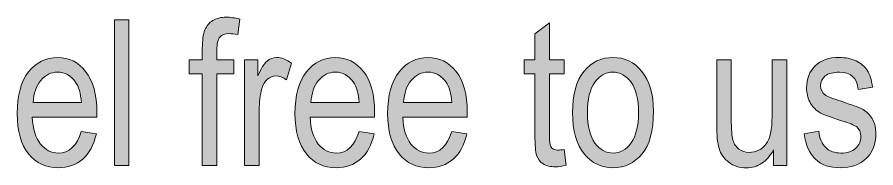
# Model space of a CAD drawing. Header units: inches. Extents: x 19 to 517, y 28 to 779.
# Drawn here: x 73.8 to 149.9, y 31.9 to 45.2 of the extents above; entities that cross this region are included whole.
import ezdxf

# ---------------------------------------------------------------- set-up
doc = ezdxf.new("R2010")
doc.units = ezdxf.units.IN
doc.header["$MEASUREMENT"] = 0
doc.layers.add('Layer 1', color=7, linetype='Continuous')

# ---------------------------------------------------------------- blocks, each defined once
blk = doc.blocks.new('block 629')
at = {"layer": 'Layer 1', "lineweight": 0}
blk.add_open_spline([(79.503, 35.082), (79.503, 35.082), (80.839, 34.88), (80.839, 34.88), (80.616, 33.884), (80.214, 33.132), (79.631, 32.625), (79.048, 32.118), (78.325, 31.865), (77.464, 31.865), (76.38, 31.865), (75.503, 32.276), (74.832, 33.1), (74.161, 33.923), (73.825, 35.111), (73.825, 36.664), (73.825, 38.275), (74.164, 39.504), (74.84, 40.352), (75.517, 41.197), (76.374, 41.621), (77.411, 41.621), (78.402, 41.621), (79.228, 41.205), (79.89, 40.373), (80.552, 39.541), (80.883, 38.337), (80.883, 36.761), (80.883, 36.761), (80.874, 36.339), (80.874, 36.339), (80.874, 36.339), (75.161, 36.339), (75.161, 36.339), (75.214, 35.29), (75.457, 34.499), (75.891, 33.966), (76.324, 33.433), (76.852, 33.166), (77.473, 33.166), (78.445, 33.166), (79.122, 33.805), (79.503, 35.082)], degree=3, knots=[0, 0, 0, 0, 1, 1, 1, 2, 2, 2, 3, 3, 3, 4, 4, 4, 5, 5, 5, 6, 6, 6, 7, 7, 7, 8, 8, 8, 9, 9, 9, 10, 10, 10, 11, 11, 11, 12, 12, 12, 13, 13, 13, 14, 14, 14, 14], dxfattribs=at)
blk = doc.blocks.new('block 630')
at = {"layer": 'Layer 1', "lineweight": 0}
blk.add_open_spline([(75.24, 37.64), (75.24, 37.64), (79.512, 37.64), (79.512, 37.64), (79.453, 38.448), (79.28, 39.052), (78.993, 39.45), (78.577, 40.03), (78.047, 40.32), (77.402, 40.32), (76.822, 40.32), (76.327, 40.078), (75.917, 39.596), (75.507, 39.111), (75.281, 38.46), (75.24, 37.64)], degree=3, knots=[0, 0, 0, 0, 1, 1, 1, 2, 2, 2, 3, 3, 3, 4, 4, 4, 5, 5, 5, 5], dxfattribs=at)
blk = doc.blocks.new('block 631')
at = {"layer": 'Layer 1', "true_color": 0x231f20}
h = blk.add_hatch(color=250, dxfattribs=at)
h.dxf.hatch_style = 2
edge = h.paths.add_edge_path()
edge.add_spline(control_points=[(79.503, 35.082), (79.503, 35.082), (80.839, 34.88), (80.839, 34.88), (80.616, 33.884), (80.214, 33.132), (79.631, 32.625), (79.048, 32.118), (78.325, 31.865), (77.464, 31.865), (76.38, 31.865), (75.503, 32.276), (74.832, 33.1), (74.161, 33.923), (73.825, 35.111), (73.825, 36.664), (73.825, 38.275), (74.164, 39.504), (74.84, 40.352), (75.517, 41.197), (76.374, 41.621), (77.411, 41.621), (78.402, 41.621), (79.228, 41.205), (79.89, 40.373), (80.552, 39.541), (80.883, 38.337), (80.883, 36.761), (80.883, 36.761), (80.874, 36.339), (80.874, 36.339), (80.874, 36.339), (75.161, 36.339), (75.161, 36.339), (75.214, 35.29), (75.457, 34.499), (75.891, 33.966), (76.324, 33.433), (76.852, 33.166), (77.473, 33.166), (78.445, 33.166), (79.122, 33.805), (79.503, 35.082)], knot_values=[0, 0, 0, 0, 1, 1, 1, 2, 2, 2, 3, 3, 3, 4, 4, 4, 5, 5, 5, 6, 6, 6, 7, 7, 7, 8, 8, 8, 9, 9, 9, 10, 10, 10, 11, 11, 11, 12, 12, 12, 13, 13, 13, 14, 14, 14, 14], degree=3, periodic=1)
edge = h.paths.add_edge_path()
edge.add_spline(control_points=[(75.24, 37.64), (75.24, 37.64), (79.512, 37.64), (79.512, 37.64), (79.453, 38.448), (79.28, 39.052), (78.993, 39.45), (78.577, 40.03), (78.047, 40.32), (77.402, 40.32), (76.822, 40.32), (76.327, 40.078), (75.917, 39.596), (75.507, 39.111), (75.281, 38.46), (75.24, 37.64)], knot_values=[0, 0, 0, 0, 1, 1, 1, 2, 2, 2, 3, 3, 3, 4, 4, 4, 5, 5, 5, 5], degree=3, periodic=1)
at = {"layer": 'Layer 1', "lineweight": 0}
for points, knots in [([(79.503, 35.082), (79.503, 35.082), (80.839, 34.88), (80.839, 34.88), (80.616, 33.884), (80.214, 33.132), (79.631, 32.625), (79.048, 32.118), (78.325, 31.865), (77.464, 31.865), (76.38, 31.865), (75.503, 32.276), (74.832, 33.1), (74.161, 33.923), (73.825, 35.111), (73.825, 36.664), (73.825, 38.275), (74.164, 39.504), (74.84, 40.352), (75.517, 41.197), (76.374, 41.621), (77.411, 41.621), (78.402, 41.621), (79.228, 41.205), (79.89, 40.373), (80.552, 39.541), (80.883, 38.337), (80.883, 36.761), (80.883, 36.761), (80.874, 36.339), (80.874, 36.339), (80.874, 36.339), (75.161, 36.339), (75.161, 36.339), (75.214, 35.29), (75.457, 34.499), (75.891, 33.966), (76.324, 33.433), (76.852, 33.166), (77.473, 33.166), (78.445, 33.166), (79.122, 33.805), (79.503, 35.082)], [0, 0, 0, 0, 1, 1, 1, 2, 2, 2, 3, 3, 3, 4, 4, 4, 5, 5, 5, 6, 6, 6, 7, 7, 7, 8, 8, 8, 9, 9, 9, 10, 10, 10, 11, 11, 11, 12, 12, 12, 13, 13, 13, 14, 14, 14, 14]), ([(75.24, 37.64), (75.24, 37.64), (79.512, 37.64), (79.512, 37.64), (79.453, 38.448), (79.28, 39.052), (78.993, 39.45), (78.577, 40.03), (78.047, 40.32), (77.402, 40.32), (76.822, 40.32), (76.327, 40.078), (75.917, 39.596), (75.507, 39.111), (75.281, 38.46), (75.24, 37.64)], [0, 0, 0, 0, 1, 1, 1, 2, 2, 2, 3, 3, 3, 4, 4, 4, 5, 5, 5, 5])]:
    blk.add_open_spline(points, degree=3, knots=knots, dxfattribs=at)
blk = doc.blocks.new('block 632')
at = {"layer": 'Layer 1', "lineweight": 0}
blk.add_lwpolyline([(82.439, 32.076), (82.439, 44.961), (83.731, 44.961), (83.731, 32.076), (82.439, 32.076)], dxfattribs=at)
blk = doc.blocks.new('block 633')
at = {"layer": 'Layer 1', "true_color": 0x231f20}
h = blk.add_hatch(color=250, dxfattribs=at)
h.dxf.hatch_style = 2
h.paths.add_polyline_path([(82.439, 32.076), (82.439, 44.961), (83.731, 44.961), (83.731, 32.076)])
at = {"layer": 'Layer 1', "lineweight": 0}
blk.add_lwpolyline([(82.439, 32.076), (82.439, 44.961), (83.731, 44.961), (83.731, 32.076), (82.439, 32.076), (82.439, 32.076)], dxfattribs=at)
blk = doc.blocks.new('block 634')
at = {"layer": 'Layer 1', "lineweight": 0}
blk.add_open_spline([(90.226, 32.076), (90.226, 32.076), (90.226, 40.18), (90.226, 40.18), (90.226, 40.18), (89.074, 40.18), (89.074, 40.18), (89.074, 40.18), (89.074, 41.41), (89.074, 41.41), (89.074, 41.41), (90.226, 41.41), (90.226, 41.41), (90.226, 41.41), (90.226, 42.403), (90.226, 42.403), (90.226, 43.136), (90.302, 43.685), (90.455, 44.051), (90.608, 44.417), (90.841, 44.697), (91.155, 44.891), (91.47, 45.084), (91.865, 45.181), (92.341, 45.181), (92.711, 45.181), (93.116, 45.125), (93.557, 45.014), (93.557, 45.014), (93.363, 43.643), (93.363, 43.643), (93.094, 43.701), (92.839, 43.73), (92.599, 43.73), (92.212, 43.73), (91.935, 43.629), (91.768, 43.428), (91.601, 43.225), (91.518, 42.84), (91.518, 42.271), (91.518, 42.271), (91.518, 41.41), (91.518, 41.41), (91.518, 41.41), (93.012, 41.41), (93.012, 41.41), (93.012, 41.41), (93.012, 40.18), (93.012, 40.18), (93.012, 40.18), (91.518, 40.18), (91.518, 40.18), (91.518, 40.18), (91.518, 32.076), (91.518, 32.076), (91.518, 32.076), (90.226, 32.076), (90.226, 32.076)], degree=3, knots=[0, 0, 0, 0, 1, 1, 1, 2, 2, 2, 3, 3, 3, 4, 4, 4, 5, 5, 5, 6, 6, 6, 7, 7, 7, 8, 8, 8, 9, 9, 9, 10, 10, 10, 11, 11, 11, 12, 12, 12, 13, 13, 13, 14, 14, 14, 15, 15, 15, 16, 16, 16, 17, 17, 17, 18, 18, 18, 19, 19, 19, 19], dxfattribs=at)
blk = doc.blocks.new('block 635')
at = {"layer": 'Layer 1', "true_color": 0x231f20}
h = blk.add_hatch(color=250, dxfattribs=at)
h.dxf.hatch_style = 2
edge = h.paths.add_edge_path()
edge.add_spline(control_points=[(90.226, 32.076), (90.226, 32.076), (90.226, 40.18), (90.226, 40.18), (90.226, 40.18), (89.074, 40.18), (89.074, 40.18), (89.074, 40.18), (89.074, 41.41), (89.074, 41.41), (89.074, 41.41), (90.226, 41.41), (90.226, 41.41), (90.226, 41.41), (90.226, 42.403), (90.226, 42.403), (90.226, 43.136), (90.302, 43.685), (90.455, 44.051), (90.608, 44.417), (90.841, 44.697), (91.155, 44.891), (91.47, 45.084), (91.865, 45.181), (92.341, 45.181), (92.711, 45.181), (93.116, 45.125), (93.557, 45.014), (93.557, 45.014), (93.363, 43.643), (93.363, 43.643), (93.094, 43.701), (92.839, 43.73), (92.599, 43.73), (92.212, 43.73), (91.935, 43.629), (91.768, 43.428), (91.601, 43.225), (91.518, 42.84), (91.518, 42.271), (91.518, 42.271), (91.518, 41.41), (91.518, 41.41), (91.518, 41.41), (93.012, 41.41), (93.012, 41.41), (93.012, 41.41), (93.012, 40.18), (93.012, 40.18), (93.012, 40.18), (91.518, 40.18), (91.518, 40.18), (91.518, 40.18), (91.518, 32.076), (91.518, 32.076), (91.518, 32.076), (90.226, 32.076), (90.226, 32.076)], knot_values=[0, 0, 0, 0, 1, 1, 1, 2, 2, 2, 3, 3, 3, 4, 4, 4, 5, 5, 5, 6, 6, 6, 7, 7, 7, 8, 8, 8, 9, 9, 9, 10, 10, 10, 11, 11, 11, 12, 12, 12, 13, 13, 13, 14, 14, 14, 15, 15, 15, 16, 16, 16, 17, 17, 17, 18, 18, 18, 19, 19, 19, 19], degree=3, periodic=1)
at = {"layer": 'Layer 1', "lineweight": 0}
blk.add_open_spline([(90.226, 32.076), (90.226, 32.076), (90.226, 40.18), (90.226, 40.18), (90.226, 40.18), (89.074, 40.18), (89.074, 40.18), (89.074, 40.18), (89.074, 41.41), (89.074, 41.41), (89.074, 41.41), (90.226, 41.41), (90.226, 41.41), (90.226, 41.41), (90.226, 42.403), (90.226, 42.403), (90.226, 43.136), (90.302, 43.685), (90.455, 44.051), (90.608, 44.417), (90.841, 44.697), (91.155, 44.891), (91.47, 45.084), (91.865, 45.181), (92.341, 45.181), (92.711, 45.181), (93.116, 45.125), (93.557, 45.014), (93.557, 45.014), (93.363, 43.643), (93.363, 43.643), (93.094, 43.701), (92.839, 43.73), (92.599, 43.73), (92.212, 43.73), (91.935, 43.629), (91.768, 43.428), (91.601, 43.225), (91.518, 42.84), (91.518, 42.271), (91.518, 42.271), (91.518, 41.41), (91.518, 41.41), (91.518, 41.41), (93.012, 41.41), (93.012, 41.41), (93.012, 41.41), (93.012, 40.18), (93.012, 40.18), (93.012, 40.18), (91.518, 40.18), (91.518, 40.18), (91.518, 40.18), (91.518, 32.076), (91.518, 32.076), (91.518, 32.076), (90.226, 32.076), (90.226, 32.076)], degree=3, knots=[0, 0, 0, 0, 1, 1, 1, 2, 2, 2, 3, 3, 3, 4, 4, 4, 5, 5, 5, 6, 6, 6, 7, 7, 7, 8, 8, 8, 9, 9, 9, 10, 10, 10, 11, 11, 11, 12, 12, 12, 13, 13, 13, 14, 14, 14, 15, 15, 15, 16, 16, 16, 17, 17, 17, 18, 18, 18, 19, 19, 19, 19], dxfattribs=at)
blk = doc.blocks.new('block 636')
at = {"layer": 'Layer 1', "lineweight": 0}
blk.add_open_spline([(93.97, 32.076), (93.97, 32.076), (93.97, 41.41), (93.97, 41.41), (93.97, 41.41), (95.139, 41.41), (95.139, 41.41), (95.139, 41.41), (95.139, 39.995), (95.139, 39.995), (95.438, 40.651), (95.712, 41.086), (95.961, 41.301), (96.21, 41.514), (96.489, 41.621), (96.8, 41.621), (97.234, 41.621), (97.676, 41.451), (98.127, 41.111), (98.127, 41.111), (97.688, 39.644), (97.688, 39.644), (97.365, 39.872), (97.052, 39.986), (96.747, 39.986), (96.472, 39.986), (96.22, 39.89), (95.991, 39.696), (95.763, 39.503), (95.602, 39.233), (95.508, 38.888), (95.344, 38.284), (95.262, 37.643), (95.262, 36.963), (95.262, 36.963), (95.262, 32.076), (95.262, 32.076), (95.262, 32.076), (93.97, 32.076), (93.97, 32.076)], degree=3, knots=[0, 0, 0, 0, 1, 1, 1, 2, 2, 2, 3, 3, 3, 4, 4, 4, 5, 5, 5, 6, 6, 6, 7, 7, 7, 8, 8, 8, 9, 9, 9, 10, 10, 10, 11, 11, 11, 12, 12, 12, 13, 13, 13, 13], dxfattribs=at)
blk = doc.blocks.new('block 637')
at = {"layer": 'Layer 1', "true_color": 0x231f20}
h = blk.add_hatch(color=250, dxfattribs=at)
h.dxf.hatch_style = 2
edge = h.paths.add_edge_path()
edge.add_spline(control_points=[(93.97, 32.076), (93.97, 32.076), (93.97, 41.41), (93.97, 41.41), (93.97, 41.41), (95.139, 41.41), (95.139, 41.41), (95.139, 41.41), (95.139, 39.995), (95.139, 39.995), (95.438, 40.651), (95.712, 41.086), (95.961, 41.301), (96.21, 41.514), (96.489, 41.621), (96.8, 41.621), (97.234, 41.621), (97.676, 41.451), (98.127, 41.111), (98.127, 41.111), (97.688, 39.644), (97.688, 39.644), (97.365, 39.872), (97.052, 39.986), (96.747, 39.986), (96.472, 39.986), (96.22, 39.89), (95.991, 39.696), (95.763, 39.503), (95.602, 39.233), (95.508, 38.888), (95.344, 38.284), (95.262, 37.643), (95.262, 36.963), (95.262, 36.963), (95.262, 32.076), (95.262, 32.076), (95.262, 32.076), (93.97, 32.076), (93.97, 32.076)], knot_values=[0, 0, 0, 0, 1, 1, 1, 2, 2, 2, 3, 3, 3, 4, 4, 4, 5, 5, 5, 6, 6, 6, 7, 7, 7, 8, 8, 8, 9, 9, 9, 10, 10, 10, 11, 11, 11, 12, 12, 12, 13, 13, 13, 13], degree=3, periodic=1)
at = {"layer": 'Layer 1', "lineweight": 0}
blk.add_open_spline([(93.97, 32.076), (93.97, 32.076), (93.97, 41.41), (93.97, 41.41), (93.97, 41.41), (95.139, 41.41), (95.139, 41.41), (95.139, 41.41), (95.139, 39.995), (95.139, 39.995), (95.438, 40.651), (95.712, 41.086), (95.961, 41.301), (96.21, 41.514), (96.489, 41.621), (96.8, 41.621), (97.234, 41.621), (97.676, 41.451), (98.127, 41.111), (98.127, 41.111), (97.688, 39.644), (97.688, 39.644), (97.365, 39.872), (97.052, 39.986), (96.747, 39.986), (96.472, 39.986), (96.22, 39.89), (95.991, 39.696), (95.763, 39.503), (95.602, 39.233), (95.508, 38.888), (95.344, 38.284), (95.262, 37.643), (95.262, 36.963), (95.262, 36.963), (95.262, 32.076), (95.262, 32.076), (95.262, 32.076), (93.97, 32.076), (93.97, 32.076)], degree=3, knots=[0, 0, 0, 0, 1, 1, 1, 2, 2, 2, 3, 3, 3, 4, 4, 4, 5, 5, 5, 6, 6, 6, 7, 7, 7, 8, 8, 8, 9, 9, 9, 10, 10, 10, 11, 11, 11, 12, 12, 12, 13, 13, 13, 13], dxfattribs=at)
blk = doc.blocks.new('block 638')
at = {"layer": 'Layer 1', "lineweight": 0}
blk.add_open_spline([(104.112, 35.082), (104.112, 35.082), (105.448, 34.88), (105.448, 34.88), (105.226, 33.884), (104.823, 33.132), (104.24, 32.625), (103.657, 32.118), (102.935, 31.865), (102.073, 31.865), (100.989, 31.865), (100.112, 32.276), (99.441, 33.1), (98.77, 33.923), (98.435, 35.111), (98.435, 36.664), (98.435, 38.275), (98.773, 39.504), (99.45, 40.352), (100.127, 41.197), (100.984, 41.621), (102.021, 41.621), (103.011, 41.621), (103.837, 41.205), (104.499, 40.373), (105.161, 39.541), (105.492, 38.337), (105.492, 36.761), (105.492, 36.761), (105.484, 36.339), (105.484, 36.339), (105.484, 36.339), (99.771, 36.339), (99.771, 36.339), (99.823, 35.29), (100.067, 34.499), (100.5, 33.966), (100.934, 33.433), (101.461, 33.166), (102.082, 33.166), (103.055, 33.166), (103.732, 33.805), (104.112, 35.082)], degree=3, knots=[0, 0, 0, 0, 1, 1, 1, 2, 2, 2, 3, 3, 3, 4, 4, 4, 5, 5, 5, 6, 6, 6, 7, 7, 7, 8, 8, 8, 9, 9, 9, 10, 10, 10, 11, 11, 11, 12, 12, 12, 13, 13, 13, 14, 14, 14, 14], dxfattribs=at)
blk = doc.blocks.new('block 639')
at = {"layer": 'Layer 1', "lineweight": 0}
blk.add_open_spline([(99.85, 37.64), (99.85, 37.64), (104.121, 37.64), (104.121, 37.64), (104.063, 38.448), (103.89, 39.052), (103.603, 39.45), (103.187, 40.03), (102.656, 40.32), (102.012, 40.32), (101.432, 40.32), (100.937, 40.078), (100.527, 39.596), (100.116, 39.111), (99.891, 38.46), (99.85, 37.64)], degree=3, knots=[0, 0, 0, 0, 1, 1, 1, 2, 2, 2, 3, 3, 3, 4, 4, 4, 5, 5, 5, 5], dxfattribs=at)
blk = doc.blocks.new('block 640')
at = {"layer": 'Layer 1', "true_color": 0x231f20}
h = blk.add_hatch(color=250, dxfattribs=at)
h.dxf.hatch_style = 2
edge = h.paths.add_edge_path()
edge.add_spline(control_points=[(104.112, 35.082), (104.112, 35.082), (105.448, 34.88), (105.448, 34.88), (105.226, 33.884), (104.823, 33.132), (104.24, 32.625), (103.657, 32.118), (102.935, 31.865), (102.073, 31.865), (100.989, 31.865), (100.112, 32.276), (99.441, 33.1), (98.77, 33.923), (98.435, 35.111), (98.435, 36.664), (98.435, 38.275), (98.773, 39.504), (99.45, 40.352), (100.127, 41.197), (100.984, 41.621), (102.021, 41.621), (103.011, 41.621), (103.837, 41.205), (104.499, 40.373), (105.161, 39.541), (105.492, 38.337), (105.492, 36.761), (105.492, 36.761), (105.484, 36.339), (105.484, 36.339), (105.484, 36.339), (99.771, 36.339), (99.771, 36.339), (99.823, 35.29), (100.067, 34.499), (100.5, 33.966), (100.934, 33.433), (101.461, 33.166), (102.082, 33.166), (103.055, 33.166), (103.732, 33.805), (104.112, 35.082)], knot_values=[0, 0, 0, 0, 1, 1, 1, 2, 2, 2, 3, 3, 3, 4, 4, 4, 5, 5, 5, 6, 6, 6, 7, 7, 7, 8, 8, 8, 9, 9, 9, 10, 10, 10, 11, 11, 11, 12, 12, 12, 13, 13, 13, 14, 14, 14, 14], degree=3, periodic=1)
edge = h.paths.add_edge_path()
edge.add_spline(control_points=[(99.85, 37.64), (99.85, 37.64), (104.121, 37.64), (104.121, 37.64), (104.063, 38.448), (103.89, 39.052), (103.603, 39.45), (103.187, 40.03), (102.656, 40.32), (102.012, 40.32), (101.432, 40.32), (100.937, 40.078), (100.527, 39.596), (100.116, 39.111), (99.891, 38.46), (99.85, 37.64)], knot_values=[0, 0, 0, 0, 1, 1, 1, 2, 2, 2, 3, 3, 3, 4, 4, 4, 5, 5, 5, 5], degree=3, periodic=1)
at = {"layer": 'Layer 1', "lineweight": 0}
for points, knots in [([(104.112, 35.082), (104.112, 35.082), (105.448, 34.88), (105.448, 34.88), (105.226, 33.884), (104.823, 33.132), (104.24, 32.625), (103.657, 32.118), (102.935, 31.865), (102.073, 31.865), (100.989, 31.865), (100.112, 32.276), (99.441, 33.1), (98.77, 33.923), (98.435, 35.111), (98.435, 36.664), (98.435, 38.275), (98.773, 39.504), (99.45, 40.352), (100.127, 41.197), (100.984, 41.621), (102.021, 41.621), (103.011, 41.621), (103.837, 41.205), (104.499, 40.373), (105.161, 39.541), (105.492, 38.337), (105.492, 36.761), (105.492, 36.761), (105.484, 36.339), (105.484, 36.339), (105.484, 36.339), (99.771, 36.339), (99.771, 36.339), (99.823, 35.29), (100.067, 34.499), (100.5, 33.966), (100.934, 33.433), (101.461, 33.166), (102.082, 33.166), (103.055, 33.166), (103.732, 33.805), (104.112, 35.082)], [0, 0, 0, 0, 1, 1, 1, 2, 2, 2, 3, 3, 3, 4, 4, 4, 5, 5, 5, 6, 6, 6, 7, 7, 7, 8, 8, 8, 9, 9, 9, 10, 10, 10, 11, 11, 11, 12, 12, 12, 13, 13, 13, 14, 14, 14, 14]), ([(99.85, 37.64), (99.85, 37.64), (104.121, 37.64), (104.121, 37.64), (104.063, 38.448), (103.89, 39.052), (103.603, 39.45), (103.187, 40.03), (102.656, 40.32), (102.012, 40.32), (101.432, 40.32), (100.937, 40.078), (100.527, 39.596), (100.116, 39.111), (99.891, 38.46), (99.85, 37.64)], [0, 0, 0, 0, 1, 1, 1, 2, 2, 2, 3, 3, 3, 4, 4, 4, 5, 5, 5, 5])]:
    blk.add_open_spline(points, degree=3, knots=knots, dxfattribs=at)
blk = doc.blocks.new('block 641')
at = {"layer": 'Layer 1', "lineweight": 0}
blk.add_open_spline([(112.321, 35.082), (112.321, 35.082), (113.657, 34.88), (113.657, 34.88), (113.435, 33.884), (113.032, 33.132), (112.449, 32.625), (111.866, 32.118), (111.144, 31.865), (110.282, 31.865), (109.198, 31.865), (108.321, 32.276), (107.65, 33.1), (106.979, 33.923), (106.644, 35.111), (106.644, 36.664), (106.644, 38.275), (106.982, 39.504), (107.659, 40.352), (108.336, 41.197), (109.193, 41.621), (110.23, 41.621), (111.22, 41.621), (112.046, 41.205), (112.708, 40.373), (113.37, 39.541), (113.701, 38.337), (113.701, 36.761), (113.701, 36.761), (113.693, 36.339), (113.693, 36.339), (113.693, 36.339), (107.98, 36.339), (107.98, 36.339), (108.032, 35.29), (108.276, 34.499), (108.709, 33.966), (109.143, 33.433), (109.67, 33.166), (110.291, 33.166), (111.264, 33.166), (111.941, 33.805), (112.321, 35.082)], degree=3, knots=[0, 0, 0, 0, 1, 1, 1, 2, 2, 2, 3, 3, 3, 4, 4, 4, 5, 5, 5, 6, 6, 6, 7, 7, 7, 8, 8, 8, 9, 9, 9, 10, 10, 10, 11, 11, 11, 12, 12, 12, 13, 13, 13, 14, 14, 14, 14], dxfattribs=at)
blk = doc.blocks.new('block 642')
at = {"layer": 'Layer 1', "lineweight": 0}
blk.add_open_spline([(108.059, 37.64), (108.059, 37.64), (112.33, 37.64), (112.33, 37.64), (112.272, 38.448), (112.099, 39.052), (111.812, 39.45), (111.396, 40.03), (110.865, 40.32), (110.221, 40.32), (109.641, 40.32), (109.146, 40.078), (108.735, 39.596), (108.325, 39.111), (108.1, 38.46), (108.059, 37.64)], degree=3, knots=[0, 0, 0, 0, 1, 1, 1, 2, 2, 2, 3, 3, 3, 4, 4, 4, 5, 5, 5, 5], dxfattribs=at)
blk = doc.blocks.new('block 643')
at = {"layer": 'Layer 1', "true_color": 0x231f20}
h = blk.add_hatch(color=250, dxfattribs=at)
h.dxf.hatch_style = 2
edge = h.paths.add_edge_path()
edge.add_spline(control_points=[(112.321, 35.082), (112.321, 35.082), (113.657, 34.88), (113.657, 34.88), (113.435, 33.884), (113.032, 33.132), (112.449, 32.625), (111.866, 32.118), (111.144, 31.865), (110.282, 31.865), (109.198, 31.865), (108.321, 32.276), (107.65, 33.1), (106.979, 33.923), (106.644, 35.111), (106.644, 36.664), (106.644, 38.275), (106.982, 39.504), (107.659, 40.352), (108.336, 41.197), (109.193, 41.621), (110.23, 41.621), (111.22, 41.621), (112.046, 41.205), (112.708, 40.373), (113.37, 39.541), (113.701, 38.337), (113.701, 36.761), (113.701, 36.761), (113.693, 36.339), (113.693, 36.339), (113.693, 36.339), (107.98, 36.339), (107.98, 36.339), (108.032, 35.29), (108.276, 34.499), (108.709, 33.966), (109.143, 33.433), (109.67, 33.166), (110.291, 33.166), (111.264, 33.166), (111.941, 33.805), (112.321, 35.082)], knot_values=[0, 0, 0, 0, 1, 1, 1, 2, 2, 2, 3, 3, 3, 4, 4, 4, 5, 5, 5, 6, 6, 6, 7, 7, 7, 8, 8, 8, 9, 9, 9, 10, 10, 10, 11, 11, 11, 12, 12, 12, 13, 13, 13, 14, 14, 14, 14], degree=3, periodic=1)
edge = h.paths.add_edge_path()
edge.add_spline(control_points=[(108.059, 37.64), (108.059, 37.64), (112.33, 37.64), (112.33, 37.64), (112.272, 38.448), (112.099, 39.052), (111.812, 39.45), (111.396, 40.03), (110.865, 40.32), (110.221, 40.32), (109.641, 40.32), (109.146, 40.078), (108.735, 39.596), (108.325, 39.111), (108.1, 38.46), (108.059, 37.64)], knot_values=[0, 0, 0, 0, 1, 1, 1, 2, 2, 2, 3, 3, 3, 4, 4, 4, 5, 5, 5, 5], degree=3, periodic=1)
at = {"layer": 'Layer 1', "lineweight": 0}
for points, knots in [([(112.321, 35.082), (112.321, 35.082), (113.657, 34.88), (113.657, 34.88), (113.435, 33.884), (113.032, 33.132), (112.449, 32.625), (111.866, 32.118), (111.144, 31.865), (110.282, 31.865), (109.198, 31.865), (108.321, 32.276), (107.65, 33.1), (106.979, 33.923), (106.644, 35.111), (106.644, 36.664), (106.644, 38.275), (106.982, 39.504), (107.659, 40.352), (108.336, 41.197), (109.193, 41.621), (110.23, 41.621), (111.22, 41.621), (112.046, 41.205), (112.708, 40.373), (113.37, 39.541), (113.701, 38.337), (113.701, 36.761), (113.701, 36.761), (113.693, 36.339), (113.693, 36.339), (113.693, 36.339), (107.98, 36.339), (107.98, 36.339), (108.032, 35.29), (108.276, 34.499), (108.709, 33.966), (109.143, 33.433), (109.67, 33.166), (110.291, 33.166), (111.264, 33.166), (111.941, 33.805), (112.321, 35.082)], [0, 0, 0, 0, 1, 1, 1, 2, 2, 2, 3, 3, 3, 4, 4, 4, 5, 5, 5, 6, 6, 6, 7, 7, 7, 8, 8, 8, 9, 9, 9, 10, 10, 10, 11, 11, 11, 12, 12, 12, 13, 13, 13, 14, 14, 14, 14]), ([(108.059, 37.64), (108.059, 37.64), (112.33, 37.64), (112.33, 37.64), (112.272, 38.448), (112.099, 39.052), (111.812, 39.45), (111.396, 40.03), (110.865, 40.32), (110.221, 40.32), (109.641, 40.32), (109.146, 40.078), (108.735, 39.596), (108.325, 39.111), (108.1, 38.46), (108.059, 37.64)], [0, 0, 0, 0, 1, 1, 1, 2, 2, 2, 3, 3, 3, 4, 4, 4, 5, 5, 5, 5])]:
    blk.add_open_spline(points, degree=3, knots=knots, dxfattribs=at)
blk = doc.blocks.new('block 644')
at = {"layer": 'Layer 1', "lineweight": 0}
blk.add_open_spline([(122.288, 33.491), (122.288, 33.491), (122.464, 32.094), (122.464, 32.094), (122.107, 32), (121.784, 31.953), (121.497, 31.953), (121.046, 31.953), (120.683, 32.043), (120.407, 32.221), (120.132, 32.399), (119.943, 32.645), (119.84, 32.955), (119.738, 33.266), (119.687, 33.884), (119.687, 34.81), (119.687, 34.81), (119.687, 40.18), (119.687, 40.18), (119.687, 40.18), (118.737, 40.18), (118.737, 40.18), (118.737, 40.18), (118.737, 41.41), (118.737, 41.41), (118.737, 41.41), (119.687, 41.41), (119.687, 41.41), (119.687, 41.41), (119.687, 43.722), (119.687, 43.722), (119.687, 43.722), (120.979, 44.671), (120.979, 44.671), (120.979, 44.671), (120.979, 41.41), (120.979, 41.41), (120.979, 41.41), (122.288, 41.41), (122.288, 41.41), (122.288, 41.41), (122.288, 40.18), (122.288, 40.18), (122.288, 40.18), (120.979, 40.18), (120.979, 40.18), (120.979, 40.18), (120.979, 34.722), (120.979, 34.722), (120.979, 34.218), (121.017, 33.893), (121.093, 33.746), (121.204, 33.535), (121.412, 33.43), (121.717, 33.43), (121.863, 33.43), (122.054, 33.45), (122.288, 33.491)], degree=3, knots=[0, 0, 0, 0, 1, 1, 1, 2, 2, 2, 3, 3, 3, 4, 4, 4, 5, 5, 5, 6, 6, 6, 7, 7, 7, 8, 8, 8, 9, 9, 9, 10, 10, 10, 11, 11, 11, 12, 12, 12, 13, 13, 13, 14, 14, 14, 15, 15, 15, 16, 16, 16, 17, 17, 17, 18, 18, 18, 19, 19, 19, 19], dxfattribs=at)
blk = doc.blocks.new('block 645')
at = {"layer": 'Layer 1', "true_color": 0x231f20}
h = blk.add_hatch(color=250, dxfattribs=at)
h.dxf.hatch_style = 2
edge = h.paths.add_edge_path()
edge.add_spline(control_points=[(122.288, 33.491), (122.288, 33.491), (122.464, 32.094), (122.464, 32.094), (122.107, 32), (121.784, 31.953), (121.497, 31.953), (121.046, 31.953), (120.683, 32.043), (120.407, 32.221), (120.132, 32.399), (119.943, 32.645), (119.84, 32.955), (119.738, 33.266), (119.687, 33.884), (119.687, 34.81), (119.687, 34.81), (119.687, 40.18), (119.687, 40.18), (119.687, 40.18), (118.737, 40.18), (118.737, 40.18), (118.737, 40.18), (118.737, 41.41), (118.737, 41.41), (118.737, 41.41), (119.687, 41.41), (119.687, 41.41), (119.687, 41.41), (119.687, 43.722), (119.687, 43.722), (119.687, 43.722), (120.979, 44.671), (120.979, 44.671), (120.979, 44.671), (120.979, 41.41), (120.979, 41.41), (120.979, 41.41), (122.288, 41.41), (122.288, 41.41), (122.288, 41.41), (122.288, 40.18), (122.288, 40.18), (122.288, 40.18), (120.979, 40.18), (120.979, 40.18), (120.979, 40.18), (120.979, 34.722), (120.979, 34.722), (120.979, 34.218), (121.017, 33.893), (121.093, 33.746), (121.204, 33.535), (121.412, 33.43), (121.717, 33.43), (121.863, 33.43), (122.054, 33.45), (122.288, 33.491)], knot_values=[0, 0, 0, 0, 1, 1, 1, 2, 2, 2, 3, 3, 3, 4, 4, 4, 5, 5, 5, 6, 6, 6, 7, 7, 7, 8, 8, 8, 9, 9, 9, 10, 10, 10, 11, 11, 11, 12, 12, 12, 13, 13, 13, 14, 14, 14, 15, 15, 15, 16, 16, 16, 17, 17, 17, 18, 18, 18, 19, 19, 19, 19], degree=3, periodic=1)
at = {"layer": 'Layer 1', "lineweight": 0}
blk.add_open_spline([(122.288, 33.491), (122.288, 33.491), (122.464, 32.094), (122.464, 32.094), (122.107, 32), (121.784, 31.953), (121.497, 31.953), (121.046, 31.953), (120.683, 32.043), (120.407, 32.221), (120.132, 32.399), (119.943, 32.645), (119.84, 32.955), (119.738, 33.266), (119.687, 33.884), (119.687, 34.81), (119.687, 34.81), (119.687, 40.18), (119.687, 40.18), (119.687, 40.18), (118.737, 40.18), (118.737, 40.18), (118.737, 40.18), (118.737, 41.41), (118.737, 41.41), (118.737, 41.41), (119.687, 41.41), (119.687, 41.41), (119.687, 41.41), (119.687, 43.722), (119.687, 43.722), (119.687, 43.722), (120.979, 44.671), (120.979, 44.671), (120.979, 44.671), (120.979, 41.41), (120.979, 41.41), (120.979, 41.41), (122.288, 41.41), (122.288, 41.41), (122.288, 41.41), (122.288, 40.18), (122.288, 40.18), (122.288, 40.18), (120.979, 40.18), (120.979, 40.18), (120.979, 40.18), (120.979, 34.722), (120.979, 34.722), (120.979, 34.218), (121.017, 33.893), (121.093, 33.746), (121.204, 33.535), (121.412, 33.43), (121.717, 33.43), (121.863, 33.43), (122.054, 33.45), (122.288, 33.491)], degree=3, knots=[0, 0, 0, 0, 1, 1, 1, 2, 2, 2, 3, 3, 3, 4, 4, 4, 5, 5, 5, 6, 6, 6, 7, 7, 7, 8, 8, 8, 9, 9, 9, 10, 10, 10, 11, 11, 11, 12, 12, 12, 13, 13, 13, 14, 14, 14, 15, 15, 15, 16, 16, 16, 17, 17, 17, 18, 18, 18, 19, 19, 19, 19], dxfattribs=at)
blk = doc.blocks.new('block 646')
at = {"layer": 'Layer 1', "lineweight": 0}
blk.add_open_spline([(123.018, 36.743), (123.018, 38.354), (123.356, 39.57), (124.033, 40.391), (124.71, 41.211), (125.567, 41.621), (126.604, 41.621), (127.623, 41.621), (128.476, 41.211), (129.161, 40.391), (129.847, 39.57), (130.19, 38.387), (130.19, 36.84), (130.19, 35.164), (129.853, 33.916), (129.179, 33.096), (128.505, 32.275), (127.647, 31.865), (126.604, 31.865), (125.578, 31.865), (124.724, 32.276), (124.042, 33.1), (123.359, 33.923), (123.018, 35.138), (123.018, 36.743)], degree=3, knots=[0, 0, 0, 0, 1, 1, 1, 2, 2, 2, 3, 3, 3, 4, 4, 4, 5, 5, 5, 6, 6, 6, 7, 7, 7, 8, 8, 8, 8], dxfattribs=at)
blk = doc.blocks.new('block 647')
at = {"layer": 'Layer 1', "lineweight": 0}
blk.add_open_spline([(124.345, 36.748), (124.345, 35.539), (124.565, 34.64), (125.004, 34.051), (125.443, 33.461), (125.988, 33.166), (126.639, 33.166), (127.248, 33.166), (127.771, 33.464), (128.208, 34.06), (128.644, 34.654), (128.862, 35.551), (128.862, 36.748), (128.862, 37.95), (128.643, 38.847), (128.203, 39.436), (127.764, 40.025), (127.219, 40.32), (126.568, 40.32), (125.953, 40.32), (125.429, 40.024), (124.995, 39.432), (124.562, 38.839), (124.345, 37.944), (124.345, 36.748)], degree=3, knots=[0, 0, 0, 0, 1, 1, 1, 2, 2, 2, 3, 3, 3, 4, 4, 4, 5, 5, 5, 6, 6, 6, 7, 7, 7, 8, 8, 8, 8], dxfattribs=at)
blk = doc.blocks.new('block 648')
at = {"layer": 'Layer 1', "true_color": 0x231f20}
h = blk.add_hatch(color=250, dxfattribs=at)
h.dxf.hatch_style = 2
edge = h.paths.add_edge_path()
edge.add_spline(control_points=[(123.018, 36.743), (123.018, 38.354), (123.356, 39.57), (124.033, 40.391), (124.71, 41.211), (125.567, 41.621), (126.604, 41.621), (127.623, 41.621), (128.476, 41.211), (129.161, 40.391), (129.847, 39.57), (130.19, 38.387), (130.19, 36.84), (130.19, 35.164), (129.853, 33.916), (129.179, 33.096), (128.505, 32.275), (127.647, 31.865), (126.604, 31.865), (125.578, 31.865), (124.724, 32.276), (124.042, 33.1), (123.359, 33.923), (123.018, 35.138), (123.018, 36.743)], knot_values=[0, 0, 0, 0, 1, 1, 1, 2, 2, 2, 3, 3, 3, 4, 4, 4, 5, 5, 5, 6, 6, 6, 7, 7, 7, 8, 8, 8, 8], degree=3, periodic=1)
edge = h.paths.add_edge_path()
edge.add_spline(control_points=[(124.345, 36.748), (124.345, 35.539), (124.565, 34.64), (125.004, 34.051), (125.443, 33.461), (125.988, 33.166), (126.639, 33.166), (127.248, 33.166), (127.771, 33.464), (128.208, 34.06), (128.644, 34.654), (128.862, 35.551), (128.862, 36.748), (128.862, 37.95), (128.643, 38.847), (128.203, 39.436), (127.764, 40.025), (127.219, 40.32), (126.568, 40.32), (125.953, 40.32), (125.429, 40.024), (124.995, 39.432), (124.562, 38.839), (124.345, 37.944), (124.345, 36.748)], knot_values=[0, 0, 0, 0, 1, 1, 1, 2, 2, 2, 3, 3, 3, 4, 4, 4, 5, 5, 5, 6, 6, 6, 7, 7, 7, 8, 8, 8, 8], degree=3, periodic=1)
at = {"layer": 'Layer 1', "lineweight": 0}
for points in [[(123.018, 36.743), (123.018, 38.354), (123.356, 39.57), (124.033, 40.391), (124.71, 41.211), (125.567, 41.621), (126.604, 41.621), (127.623, 41.621), (128.476, 41.211), (129.161, 40.391), (129.847, 39.57), (130.19, 38.387), (130.19, 36.84), (130.19, 35.164), (129.853, 33.916), (129.179, 33.096), (128.505, 32.275), (127.647, 31.865), (126.604, 31.865), (125.578, 31.865), (124.724, 32.276), (124.042, 33.1), (123.359, 33.923), (123.018, 35.138), (123.018, 36.743)], [(124.345, 36.748), (124.345, 35.539), (124.565, 34.64), (125.004, 34.051), (125.443, 33.461), (125.988, 33.166), (126.639, 33.166), (127.248, 33.166), (127.771, 33.464), (128.208, 34.06), (128.644, 34.654), (128.862, 35.551), (128.862, 36.748), (128.862, 37.95), (128.643, 38.847), (128.203, 39.436), (127.764, 40.025), (127.219, 40.32), (126.568, 40.32), (125.953, 40.32), (125.429, 40.024), (124.995, 39.432), (124.562, 38.839), (124.345, 37.944), (124.345, 36.748)]]:
    blk.add_open_spline(points, degree=3, knots=[0, 0, 0, 0, 1, 1, 1, 2, 2, 2, 3, 3, 3, 4, 4, 4, 5, 5, 5, 6, 6, 6, 7, 7, 7, 8, 8, 8, 8], dxfattribs=at)
blk = doc.blocks.new('block 649')
at = {"layer": 'Layer 1', "lineweight": 0}
blk.add_open_spline([(140.833, 32.076), (140.833, 32.076), (140.833, 33.447), (140.833, 33.447), (140.534, 32.92), (140.183, 32.524), (139.778, 32.261), (139.374, 31.997), (138.917, 31.865), (138.407, 31.865), (137.804, 31.865), (137.288, 32.027), (136.86, 32.354), (136.433, 32.678), (136.147, 33.09), (136.004, 33.588), (135.86, 34.086), (135.788, 34.766), (135.788, 35.627), (135.788, 35.627), (135.788, 41.41), (135.788, 41.41), (135.788, 41.41), (137.08, 41.41), (137.08, 41.41), (137.08, 41.41), (137.08, 36.233), (137.08, 36.233), (137.08, 35.272), (137.129, 34.629), (137.225, 34.305), (137.322, 33.979), (137.501, 33.718), (137.761, 33.521), (138.022, 33.325), (138.319, 33.228), (138.653, 33.228), (139.275, 33.228), (139.784, 33.482), (140.183, 33.992), (140.523, 34.432), (140.693, 35.237), (140.693, 36.409), (140.693, 36.409), (140.693, 41.41), (140.693, 41.41), (140.693, 41.41), (141.993, 41.41), (141.993, 41.41), (141.993, 41.41), (141.993, 32.076), (141.993, 32.076), (141.993, 32.076), (140.833, 32.076), (140.833, 32.076)], degree=3, knots=[0, 0, 0, 0, 1, 1, 1, 2, 2, 2, 3, 3, 3, 4, 4, 4, 5, 5, 5, 6, 6, 6, 7, 7, 7, 8, 8, 8, 9, 9, 9, 10, 10, 10, 11, 11, 11, 12, 12, 12, 13, 13, 13, 14, 14, 14, 15, 15, 15, 16, 16, 16, 17, 17, 17, 18, 18, 18, 18], dxfattribs=at)
blk = doc.blocks.new('block 650')
at = {"layer": 'Layer 1', "true_color": 0x231f20}
h = blk.add_hatch(color=250, dxfattribs=at)
h.dxf.hatch_style = 2
edge = h.paths.add_edge_path()
edge.add_spline(control_points=[(140.833, 32.076), (140.833, 32.076), (140.833, 33.447), (140.833, 33.447), (140.534, 32.92), (140.183, 32.524), (139.778, 32.261), (139.374, 31.997), (138.917, 31.865), (138.407, 31.865), (137.804, 31.865), (137.288, 32.027), (136.86, 32.354), (136.433, 32.678), (136.147, 33.09), (136.004, 33.588), (135.86, 34.086), (135.788, 34.766), (135.788, 35.627), (135.788, 35.627), (135.788, 41.41), (135.788, 41.41), (135.788, 41.41), (137.08, 41.41), (137.08, 41.41), (137.08, 41.41), (137.08, 36.233), (137.08, 36.233), (137.08, 35.272), (137.129, 34.629), (137.225, 34.305), (137.322, 33.979), (137.501, 33.718), (137.761, 33.521), (138.022, 33.325), (138.319, 33.228), (138.653, 33.228), (139.275, 33.228), (139.784, 33.482), (140.183, 33.992), (140.523, 34.432), (140.693, 35.237), (140.693, 36.409), (140.693, 36.409), (140.693, 41.41), (140.693, 41.41), (140.693, 41.41), (141.993, 41.41), (141.993, 41.41), (141.993, 41.41), (141.993, 32.076), (141.993, 32.076), (141.993, 32.076), (140.833, 32.076), (140.833, 32.076)], knot_values=[0, 0, 0, 0, 1, 1, 1, 2, 2, 2, 3, 3, 3, 4, 4, 4, 5, 5, 5, 6, 6, 6, 7, 7, 7, 8, 8, 8, 9, 9, 9, 10, 10, 10, 11, 11, 11, 12, 12, 12, 13, 13, 13, 14, 14, 14, 15, 15, 15, 16, 16, 16, 17, 17, 17, 18, 18, 18, 18], degree=3, periodic=1)
at = {"layer": 'Layer 1', "lineweight": 0}
blk.add_open_spline([(140.833, 32.076), (140.833, 32.076), (140.833, 33.447), (140.833, 33.447), (140.534, 32.92), (140.183, 32.524), (139.778, 32.261), (139.374, 31.997), (138.917, 31.865), (138.407, 31.865), (137.804, 31.865), (137.288, 32.027), (136.86, 32.354), (136.433, 32.678), (136.147, 33.09), (136.004, 33.588), (135.86, 34.086), (135.788, 34.766), (135.788, 35.627), (135.788, 35.627), (135.788, 41.41), (135.788, 41.41), (135.788, 41.41), (137.08, 41.41), (137.08, 41.41), (137.08, 41.41), (137.08, 36.233), (137.08, 36.233), (137.08, 35.272), (137.129, 34.629), (137.225, 34.305), (137.322, 33.979), (137.501, 33.718), (137.761, 33.521), (138.022, 33.325), (138.319, 33.228), (138.653, 33.228), (139.275, 33.228), (139.784, 33.482), (140.183, 33.992), (140.523, 34.432), (140.693, 35.237), (140.693, 36.409), (140.693, 36.409), (140.693, 41.41), (140.693, 41.41), (140.693, 41.41), (141.993, 41.41), (141.993, 41.41), (141.993, 41.41), (141.993, 32.076), (141.993, 32.076), (141.993, 32.076), (140.833, 32.076), (140.833, 32.076)], degree=3, knots=[0, 0, 0, 0, 1, 1, 1, 2, 2, 2, 3, 3, 3, 4, 4, 4, 5, 5, 5, 6, 6, 6, 7, 7, 7, 8, 8, 8, 9, 9, 9, 10, 10, 10, 11, 11, 11, 12, 12, 12, 13, 13, 13, 14, 14, 14, 15, 15, 15, 16, 16, 16, 17, 17, 17, 18, 18, 18, 18], dxfattribs=at)
blk = doc.blocks.new('block 651')
at = {"layer": 'Layer 1', "lineweight": 0}
blk.add_open_spline([(143.531, 34.871), (143.531, 34.871), (144.823, 35.117), (144.823, 35.117), (144.9, 34.458), (145.107, 33.968), (145.446, 33.647), (145.785, 33.326), (146.235, 33.166), (146.796, 33.166), (147.358, 33.166), (147.792, 33.305), (148.098, 33.584), (148.405, 33.861), (148.559, 34.215), (148.559, 34.643), (148.559, 35.012), (148.427, 35.299), (148.163, 35.504), (147.982, 35.645), (147.542, 35.82), (146.845, 36.031), (145.837, 36.342), (145.163, 36.605), (144.823, 36.822), (144.484, 37.039), (144.22, 37.329), (144.032, 37.692), (143.845, 38.056), (143.751, 38.469), (143.751, 38.932), (143.751, 39.729), (144.006, 40.376), (144.516, 40.874), (145.026, 41.372), (145.732, 41.621), (146.634, 41.621), (147.202, 41.621), (147.702, 41.519), (148.132, 41.313), (148.563, 41.108), (148.893, 40.833), (149.121, 40.487), (149.35, 40.142), (149.508, 39.646), (149.596, 39.002), (149.596, 39.002), (148.33, 38.791), (148.33, 38.791), (148.213, 39.811), (147.659, 40.32), (146.669, 40.32), (146.107, 40.32), (145.688, 40.208), (145.412, 39.983), (145.137, 39.759), (144.999, 39.472), (144.999, 39.121), (144.999, 38.776), (145.131, 38.506), (145.395, 38.307), (145.554, 38.19), (146.024, 38.004), (146.804, 37.747), (147.878, 37.406), (148.572, 37.135), (148.888, 36.932), (149.203, 36.729), (149.448, 36.454), (149.623, 36.104), (149.798, 35.755), (149.886, 35.34), (149.886, 34.858), (149.886, 33.967), (149.603, 33.244), (149.038, 32.692), (148.472, 32.141), (147.7, 31.865), (146.722, 31.865), (144.888, 31.865), (143.824, 32.867), (143.531, 34.871)], degree=3, knots=[0, 0, 0, 0, 1, 1, 1, 2, 2, 2, 3, 3, 3, 4, 4, 4, 5, 5, 5, 6, 6, 6, 7, 7, 7, 8, 8, 8, 9, 9, 9, 10, 10, 10, 11, 11, 11, 12, 12, 12, 13, 13, 13, 14, 14, 14, 15, 15, 15, 16, 16, 16, 17, 17, 17, 18, 18, 18, 19, 19, 19, 20, 20, 20, 21, 21, 21, 22, 22, 22, 23, 23, 23, 24, 24, 24, 25, 25, 25, 26, 26, 26, 27, 27, 27, 27], dxfattribs=at)
blk = doc.blocks.new('block 652')
at = {"layer": 'Layer 1', "true_color": 0x231f20}
h = blk.add_hatch(color=250, dxfattribs=at)
h.dxf.hatch_style = 2
edge = h.paths.add_edge_path()
edge.add_spline(control_points=[(143.531, 34.871), (143.531, 34.871), (144.823, 35.117), (144.823, 35.117), (144.9, 34.458), (145.107, 33.968), (145.446, 33.647), (145.785, 33.326), (146.235, 33.166), (146.796, 33.166), (147.358, 33.166), (147.792, 33.305), (148.098, 33.584), (148.405, 33.861), (148.559, 34.215), (148.559, 34.643), (148.559, 35.012), (148.427, 35.299), (148.163, 35.504), (147.982, 35.645), (147.542, 35.82), (146.845, 36.031), (145.837, 36.342), (145.163, 36.605), (144.823, 36.822), (144.484, 37.039), (144.22, 37.329), (144.032, 37.692), (143.845, 38.056), (143.751, 38.469), (143.751, 38.932), (143.751, 39.729), (144.006, 40.376), (144.516, 40.874), (145.026, 41.372), (145.732, 41.621), (146.634, 41.621), (147.202, 41.621), (147.702, 41.519), (148.132, 41.313), (148.563, 41.108), (148.893, 40.833), (149.121, 40.487), (149.35, 40.142), (149.508, 39.646), (149.596, 39.002), (149.596, 39.002), (148.33, 38.791), (148.33, 38.791), (148.213, 39.811), (147.659, 40.32), (146.669, 40.32), (146.107, 40.32), (145.688, 40.208), (145.412, 39.983), (145.137, 39.759), (144.999, 39.472), (144.999, 39.121), (144.999, 38.776), (145.131, 38.506), (145.395, 38.307), (145.554, 38.19), (146.024, 38.004), (146.804, 37.747), (147.878, 37.406), (148.572, 37.135), (148.888, 36.932), (149.203, 36.729), (149.448, 36.454), (149.623, 36.104), (149.798, 35.755), (149.886, 35.34), (149.886, 34.858), (149.886, 33.967), (149.603, 33.244), (149.038, 32.692), (148.472, 32.141), (147.7, 31.865), (146.722, 31.865), (144.888, 31.865), (143.824, 32.867), (143.531, 34.871)], knot_values=[0, 0, 0, 0, 1, 1, 1, 2, 2, 2, 3, 3, 3, 4, 4, 4, 5, 5, 5, 6, 6, 6, 7, 7, 7, 8, 8, 8, 9, 9, 9, 10, 10, 10, 11, 11, 11, 12, 12, 12, 13, 13, 13, 14, 14, 14, 15, 15, 15, 16, 16, 16, 17, 17, 17, 18, 18, 18, 19, 19, 19, 20, 20, 20, 21, 21, 21, 22, 22, 22, 23, 23, 23, 24, 24, 24, 25, 25, 25, 26, 26, 26, 27, 27, 27, 27], degree=3, periodic=1)
at = {"layer": 'Layer 1', "lineweight": 0}
blk.add_open_spline([(143.531, 34.871), (143.531, 34.871), (144.823, 35.117), (144.823, 35.117), (144.9, 34.458), (145.107, 33.968), (145.446, 33.647), (145.785, 33.326), (146.235, 33.166), (146.796, 33.166), (147.358, 33.166), (147.792, 33.305), (148.098, 33.584), (148.405, 33.861), (148.559, 34.215), (148.559, 34.643), (148.559, 35.012), (148.427, 35.299), (148.163, 35.504), (147.982, 35.645), (147.542, 35.82), (146.845, 36.031), (145.837, 36.342), (145.163, 36.605), (144.823, 36.822), (144.484, 37.039), (144.22, 37.329), (144.032, 37.692), (143.845, 38.056), (143.751, 38.469), (143.751, 38.932), (143.751, 39.729), (144.006, 40.376), (144.516, 40.874), (145.026, 41.372), (145.732, 41.621), (146.634, 41.621), (147.202, 41.621), (147.702, 41.519), (148.132, 41.313), (148.563, 41.108), (148.893, 40.833), (149.121, 40.487), (149.35, 40.142), (149.508, 39.646), (149.596, 39.002), (149.596, 39.002), (148.33, 38.791), (148.33, 38.791), (148.213, 39.811), (147.659, 40.32), (146.669, 40.32), (146.107, 40.32), (145.688, 40.208), (145.412, 39.983), (145.137, 39.759), (144.999, 39.472), (144.999, 39.121), (144.999, 38.776), (145.131, 38.506), (145.395, 38.307), (145.554, 38.19), (146.024, 38.004), (146.804, 37.747), (147.878, 37.406), (148.572, 37.135), (148.888, 36.932), (149.203, 36.729), (149.448, 36.454), (149.623, 36.104), (149.798, 35.755), (149.886, 35.34), (149.886, 34.858), (149.886, 33.967), (149.603, 33.244), (149.038, 32.692), (148.472, 32.141), (147.7, 31.865), (146.722, 31.865), (144.888, 31.865), (143.824, 32.867), (143.531, 34.871)], degree=3, knots=[0, 0, 0, 0, 1, 1, 1, 2, 2, 2, 3, 3, 3, 4, 4, 4, 5, 5, 5, 6, 6, 6, 7, 7, 7, 8, 8, 8, 9, 9, 9, 10, 10, 10, 11, 11, 11, 12, 12, 12, 13, 13, 13, 14, 14, 14, 15, 15, 15, 16, 16, 16, 17, 17, 17, 18, 18, 18, 19, 19, 19, 20, 20, 20, 21, 21, 21, 22, 22, 22, 23, 23, 23, 24, 24, 24, 25, 25, 25, 26, 26, 26, 27, 27, 27, 27], dxfattribs=at)

msp = doc.modelspace()

# ---------------------------------------------------------------- block references
at = {"layer": 'Layer 1'}
for name in ['block 632', 'block 633', 'block 634', 'block 635', 'block 644', 'block 645', 'block 629', 'block 631', 'block 636', 'block 637', 'block 638', 'block 640', 'block 641', 'block 643', 'block 646', 'block 648', 'block 649', 'block 650', 'block 651', 'block 652', 'block 630', 'block 639', 'block 642', 'block 647']:
    msp.add_blockref(name, (0, 0), dxfattribs=at)

doc.saveas('drawing.dxf')
